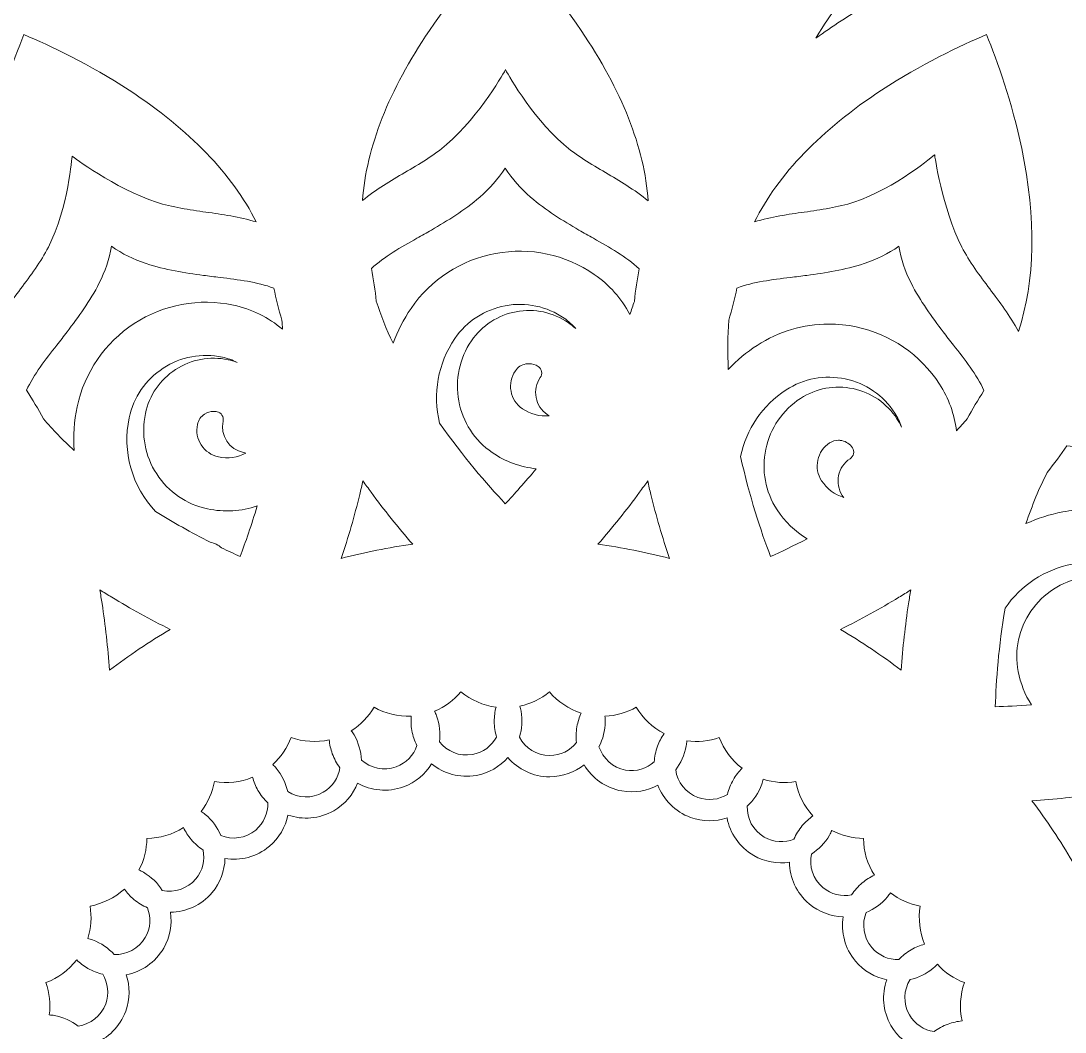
# Model space of a CAD drawing. Header units: millimetres. Extents: x 33 to 1311, y -849 to -20.
# Drawn here: x 1046.7 to 1144.9, y -193.4 to -98.3 of the extents above; entities that cross this region are included whole.
import ezdxf

# ---------------------------------------------------------------- set-up
doc = ezdxf.new("R2010")
doc.units = ezdxf.units.MM
doc.header["$MEASUREMENT"] = 0
doc.layers.add('Layer 4', color=7, linetype='Continuous')

msp = doc.modelspace()

# ---------------------------------------------------------------- linework, layer by layer
at = {"layer": 'Layer 4', "lineweight": 0}
for points, knots in [([(1276.782, -244.55), (1276.679, -244.561), (1266.57, -245.607), (1260.055, -236.651), (1258.618, -234.675), (1257.202, -232.019), (1255.702, -229.207), (1255.089, -228.058), (1254.461, -226.883), (1253.811, -225.713), (1257.508, -226.091), (1261.663, -224.79), (1266.04, -221.838), (1270.417, -218.887), (1273.459, -215.372), (1273.587, -215.224), (1273.587, -215.224), (1274.678, -213.953), (1274.678, -213.953), (1274.678, -213.953), (1273.041, -213.595), (1273.041, -213.595), (1272.995, -213.585), (1268.399, -212.553), (1265.492, -209.532), (1264.468, -208.468), (1263.662, -207.507), (1262.884, -206.577), (1261.142, -204.496), (1259.674, -202.746), (1256.926, -201.415), (1260.956, -198.456), (1264.867, -194.52), (1268.571, -189.658), (1274.879, -181.378), (1278.35, -173.449), (1278.495, -173.116), (1278.495, -173.116), (1280.253, -169.064), (1280.253, -169.064), (1280.253, -169.064), (1276.391, -171.207), (1276.391, -171.207), (1276.302, -171.257), (1267.362, -176.092), (1257.915, -170.31), (1255.831, -169.034), (1253.506, -167.123), (1251.045, -165.099), (1249.87, -164.133), (1248.665, -163.143), (1247.433, -162.177), (1251.186, -161.235), (1254.708, -158.391), (1257.763, -153.777), (1260.677, -149.375), (1262.142, -144.964), (1262.203, -144.778), (1262.203, -144.778), (1262.725, -143.187), (1262.725, -143.187), (1262.725, -143.187), (1261.076, -143.482), (1261.076, -143.482), (1261.029, -143.49), (1256.388, -144.296), (1252.547, -142.618), (1251.193, -142.027), (1250.081, -141.446), (1249.006, -140.885), (1246.689, -139.676), (1244.722, -138.655), (1241.856, -138.422), (1244.303, -134.254), (1246.302, -129.302), (1247.799, -123.635), (1250.458, -113.571), (1250.631, -104.918), (1250.637, -104.555), (1250.637, -104.555), (1250.711, -100.138), (1250.711, -100.138), (1250.711, -100.138), (1247.963, -103.597), (1247.963, -103.597), (1247.9, -103.677), (1241.488, -111.565), (1230.55, -109.838), (1228.136, -109.457), (1225.257, -108.58), (1222.208, -107.652), (1220.663, -107.182), (1219.075, -106.7), (1217.472, -106.258), (1220.665, -103.97), (1222.888, -99.952), (1223.962, -94.428), (1224.97, -89.245), (1224.636, -84.609), (1224.621, -84.414), (1224.621, -84.414), (1224.494, -82.744), (1224.494, -82.744), (1224.494, -82.744), (1223.084, -83.648), (1223.084, -83.648), (1223.044, -83.674), (1219.064, -86.194), (1214.873, -86.114), (1213.396, -86.085), (1212.147, -85.975), (1210.939, -85.868), (1208.384, -85.642), (1206.211, -85.455), (1203.546, -86.28), (1204.175, -81.555), (1204.114, -76.297), (1203.342, -70.587), (1201.948, -60.271), (1198.796, -52.211), (1198.663, -51.873), (1198.663, -51.873), (1197.053, -47.803), (1197.053, -47.803), (1197.053, -47.803), (1195.826, -52.008), (1195.826, -52.008), (1195.709, -52.409), (1192.836, -61.864), (1182.127, -64.441), (1179.751, -65.013), (1176.755, -65.305), (1173.583, -65.614), (1171.872, -65.781), (1170.11, -65.954), (1168.353, -66.178), (1170.494, -62.832), (1171.037, -58.223), (1169.901, -52.637), (1168.849, -47.464), (1166.766, -43.308), (1166.678, -43.134), (1166.678, -43.134), (1165.921, -41.639), (1165.921, -41.639), (1165.921, -41.639), (1164.964, -43.015), (1164.964, -43.015), (1164.937, -43.053), (1162.225, -46.905), (1158.322, -48.434), (1156.947, -48.974), (1155.75, -49.349), (1154.593, -49.713), (1152.213, -50.46), (1150.181, -51.102), (1148.096, -52.776), (1146.863, -48.241), (1144.818, -43.486), (1141.969, -38.59), (1136.733, -29.593), (1130.737, -23.353), (1130.484, -23.091), (1130.484, -23.091), (1127.44, -19.947), (1127.44, -19.947), (1127.44, -19.947), (1127.915, -24.301), (1127.915, -24.301), (1127.96, -24.716), (1128.924, -34.552), (1120.016, -41.031), (1118.04, -42.468), (1115.384, -43.885), (1112.572, -45.384), (1111.061, -46.19), (1109.506, -47.022), (1107.974, -47.898), (1108.667, -43.99), (1107.403, -39.529), (1104.22, -34.81), (1101.269, -30.433), (1097.754, -27.391), (1097.606, -27.263), (1097.606, -27.263), (1096.335, -26.172), (1096.335, -26.172), (1096.335, -26.172), (1095.977, -27.809), (1095.977, -27.809), (1095.967, -27.855), (1094.935, -32.451), (1091.914, -35.358), (1090.85, -36.382), (1089.889, -37.188), (1088.959, -37.966), (1087.044, -39.569), (1085.41, -40.941), (1084.124, -43.291), (1081.246, -39.568), (1077.535, -35.952), (1073.023, -32.515), (1064.743, -26.207), (1056.815, -22.736), (1056.481, -22.591), (1056.481, -22.591), (1052.429, -20.833), (1052.429, -20.833), (1052.429, -20.833), (1054.572, -24.695), (1054.572, -24.695), (1054.622, -24.785), (1059.457, -33.725), (1053.675, -43.171), (1052.4, -45.255), (1050.488, -47.58), (1048.464, -50.042), (1047.38, -51.36), (1046.264, -52.717), (1045.189, -54.107), (1044.327, -50.24), (1041.455, -46.611), (1036.717, -43.474), (1032.315, -40.56), (1027.904, -39.094), (1027.718, -39.033), (1027.718, -39.033), (1026.126, -38.511), (1026.126, -38.511), (1026.126, -38.511), (1026.422, -40.161), (1026.422, -40.161), (1026.43, -40.208), (1027.236, -44.849), (1025.558, -48.69), (1024.966, -50.044), (1024.386, -51.156), (1023.825, -52.231), (1022.669, -54.446), (1021.684, -56.339), (1021.396, -59.005), (1017.309, -56.661), (1012.491, -54.738), (1007, -53.287), (996.936, -50.628), (988.283, -50.455), (987.92, -50.449), (987.92, -50.449), (983.503, -50.376), (983.503, -50.376), (983.503, -50.376), (986.962, -53.123), (986.962, -53.123), (987.042, -53.187), (994.93, -59.596), (993.203, -70.536), (992.822, -72.95), (991.946, -75.829), (991.018, -78.878), (990.522, -80.507), (990.013, -82.184), (989.551, -83.876), (987.273, -80.643), (983.235, -78.394), (977.668, -77.311), (972.486, -76.304), (967.849, -76.638), (967.655, -76.652), (967.655, -76.652), (967.498, -76.664), (967.498, -76.664), (967.498, -76.664), (967.19, -76.598), (967.19, -76.598), (967.19, -76.598), (967.254, -76.683), (967.254, -76.683), (967.254, -76.683), (965.984, -76.779), (965.984, -76.779), (965.984, -76.779), (966.889, -78.19), (966.889, -78.19), (966.914, -78.23), (969.434, -82.21), (969.354, -86.401), (969.326, -87.878), (969.215, -89.127), (969.108, -90.335), (968.888, -92.823), (968.702, -94.948), (969.455, -97.519), (964.779, -96.916), (959.587, -96.982), (953.952, -97.744), (943.637, -99.138), (935.576, -102.29), (935.238, -102.424), (935.238, -102.424), (931.169, -104.033), (931.169, -104.033), (931.169, -104.033), (935.373, -105.26), (935.373, -105.26), (935.774, -105.377), (945.229, -108.251), (947.806, -118.96), (948.378, -121.335), (948.67, -124.331), (948.979, -127.503), (949.122, -128.964), (949.269, -130.462), (949.448, -131.962), (946.076, -129.626), (941.337, -129.006), (935.552, -130.182), (930.379, -131.234), (926.223, -133.317), (926.049, -133.405), (926.049, -133.405), (924.554, -134.162), (924.554, -134.162), (924.554, -134.162), (925.93, -135.119), (925.93, -135.119), (925.968, -135.146), (929.82, -137.859), (931.349, -141.761), (931.889, -143.137), (932.264, -144.333), (932.628, -145.49), (933.484, -148.214), (934.202, -150.484), (936.49, -152.897), (931.849, -154.119), (926.976, -156.195), (921.955, -159.117), (912.958, -164.353), (906.718, -170.349), (906.456, -170.602), (906.456, -170.602), (903.312, -173.646), (903.312, -173.646), (903.312, -173.646), (907.666, -173.171), (907.666, -173.171), (908.083, -173.125), (917.917, -172.162), (924.396, -181.07), (925.833, -183.046), (927.25, -185.702), (928.749, -188.514), (929.289, -189.526), (929.84, -190.558), (930.408, -191.589), (926.542, -190.965), (922.145, -192.236), (917.496, -195.371), (913.118, -198.323), (910.076, -201.838), (909.949, -201.986), (909.949, -201.986), (908.858, -203.257), (908.858, -203.257), (908.858, -203.257), (910.495, -203.615), (910.495, -203.615), (910.541, -203.625), (915.137, -204.657), (918.044, -207.677), (919.068, -208.742), (919.873, -209.703), (920.652, -210.633), (922.596, -212.955), (924.202, -214.863), (927.624, -216.238), (923.559, -219.205), (919.614, -223.162), (915.88, -228.063), (909.572, -236.343), (906.101, -244.272), (905.956, -244.605), (905.956, -244.605), (904.198, -248.657), (904.198, -248.657), (904.198, -248.657), (908.061, -246.514), (908.061, -246.514), (908.15, -246.464), (917.09, -241.629), (926.536, -247.411), (928.62, -248.686), (930.946, -250.598), (933.407, -252.622), (934.248, -253.314), (935.106, -254.018), (935.977, -254.717), (932.169, -255.622), (928.596, -258.479), (925.502, -263.151), (922.588, -267.553), (921.123, -271.965), (921.061, -272.15), (921.061, -272.15), (920.54, -273.742), (920.54, -273.742), (920.54, -273.742), (922.189, -273.446), (922.189, -273.446), (922.236, -273.438), (926.877, -272.633), (930.718, -274.311), (932.072, -274.902), (933.184, -275.482), (934.259, -276.043), (936.991, -277.47), (939.235, -278.634), (943.042, -278.552), (940.391, -282.871), (938.24, -288.078), (936.652, -294.086), (933.993, -304.15), (933.82, -312.803), (933.814, -313.167), (933.814, -313.167), (933.744, -317.542), (933.744, -317.542), (933.744, -317.542), (936.486, -314.127), (936.486, -314.127), (936.748, -313.802), (943.023, -306.168), (953.901, -307.883), (956.315, -308.264), (959.195, -309.14), (962.243, -310.068), (963.148, -310.344), (964.068, -310.623), (964.996, -310.896), (961.941, -313.213), (959.81, -317.165), (958.764, -322.54), (957.756, -327.722), (958.091, -332.359), (958.105, -332.554), (958.105, -332.554), (958.232, -334.224), (958.232, -334.224), (958.232, -334.224), (959.643, -333.319), (959.643, -333.319), (959.683, -333.294), (963.663, -330.774), (967.854, -330.854), (969.331, -330.882), (970.58, -330.993), (971.788, -331.1), (974.939, -331.379), (977.508, -331.604), (981.14, -329.933), (980.277, -335.039), (980.254, -340.807), (981.109, -347.134), (982.504, -357.45), (985.655, -365.51), (985.789, -365.848), (985.789, -365.848), (987.398, -369.918), (987.398, -369.918), (987.398, -369.918), (988.625, -365.714), (988.625, -365.714), (988.742, -365.312), (991.616, -355.857), (1002.325, -353.28), (1004.701, -352.708), (1007.697, -352.416), (1010.869, -352.107), (1011.677, -352.028), (1012.497, -351.947), (1013.321, -351.861), (1011.555, -355.135), (1011.174, -359.479), (1012.244, -364.665), (1013.315, -369.852), (1015.421, -374.022), (1015.51, -374.197), (1015.51, -374.197), (1016.275, -375.697), (1016.275, -375.697), (1016.275, -375.697), (1017.235, -374.32), (1017.235, -374.32), (1017.263, -374.281), (1019.985, -370.427), (1023.91, -368.903), (1025.294, -368.365), (1026.497, -367.991), (1027.661, -367.629), (1030.69, -366.688), (1033.159, -365.919), (1035.878, -363.004), (1037.02, -368.117), (1039.223, -373.531), (1042.482, -379.131), (1047.718, -388.128), (1053.715, -394.369), (1053.967, -394.63), (1053.967, -394.63), (1057.038, -397.805), (1057.038, -397.805), (1057.038, -397.805), (1056.536, -393.416), (1056.536, -393.416), (1056.524, -393.315), (1055.479, -383.205), (1064.435, -376.69), (1066.411, -375.253), (1069.067, -373.836), (1071.879, -372.337), (1072.605, -371.95), (1073.34, -371.557), (1074.079, -371.157), (1073.862, -374.728), (1075.175, -378.706), (1077.994, -382.887), (1080.946, -387.264), (1084.461, -390.306), (1084.609, -390.434), (1084.609, -390.434), (1085.88, -391.525), (1085.88, -391.525), (1085.88, -391.525), (1086.238, -389.888), (1086.238, -389.888), (1086.248, -389.842), (1087.28, -385.246), (1090.301, -382.339), (1091.365, -381.314), (1092.326, -380.509), (1093.256, -379.731), (1095.626, -377.747), (1097.565, -376.117), (1098.947, -372.546), (1101.976, -376.935), (1106.159, -381.192), (1111.429, -385.206), (1119.709, -391.514), (1127.637, -394.985), (1127.97, -395.13), (1127.97, -395.13), (1132.022, -396.888), (1132.022, -396.888), (1132.022, -396.888), (1129.879, -393.026), (1129.879, -393.026), (1129.829, -392.936), (1124.995, -383.996), (1130.776, -374.55), (1132.052, -372.466), (1133.964, -370.141), (1135.988, -367.679), (1136.479, -367.081), (1136.978, -366.474), (1137.476, -365.86), (1138.72, -369.13), (1141.422, -372.201), (1145.491, -374.911), (1149.911, -377.855), (1154.337, -379.339), (1154.524, -379.401), (1154.524, -379.401), (1156.121, -379.93), (1156.121, -379.93), (1156.121, -379.93), (1155.821, -378.269), (1155.821, -378.269), (1155.812, -378.222), (1154.995, -373.547), (1156.669, -369.683), (1157.259, -368.321), (1157.839, -367.203), (1158.399, -366.121), (1159.81, -363.399), (1160.963, -361.158), (1160.897, -357.391), (1165.408, -360.342), (1170.959, -362.718), (1177.451, -364.434), (1187.515, -367.093), (1196.168, -367.266), (1196.531, -367.272), (1196.531, -367.272), (1200.948, -367.346), (1200.948, -367.346), (1200.948, -367.346), (1197.49, -364.598), (1197.49, -364.598), (1197.41, -364.534), (1189.522, -358.124), (1191.248, -347.185), (1191.629, -344.771), (1192.506, -341.891), (1193.434, -338.843), (1193.685, -338.017), (1193.94, -337.179), (1194.191, -336.333), (1196.57, -338.58), (1200.036, -340.179), (1204.468, -341.041), (1209.651, -342.049), (1214.287, -341.715), (1214.482, -341.7), (1214.482, -341.7), (1216.152, -341.573), (1216.152, -341.573), (1216.152, -341.573), (1215.247, -340.162), (1215.247, -340.162), (1215.222, -340.122), (1212.702, -336.143), (1212.782, -331.951), (1212.81, -330.475), (1212.921, -329.225), (1213.028, -328.017), (1213.278, -325.199), (1213.48, -322.844), (1212.326, -319.781), (1215.186, -320.335), (1218.263, -320.618), (1221.542, -320.618), (1224.386, -320.618), (1227.379, -320.408), (1230.507, -319.985), (1240.822, -318.59), (1248.883, -315.438), (1249.221, -315.305), (1249.221, -315.305), (1253.291, -313.696), (1253.291, -313.696), (1253.291, -313.696), (1249.087, -312.469), (1249.087, -312.469), (1248.685, -312.352), (1239.23, -309.478), (1236.653, -298.769), (1236.081, -296.393), (1235.789, -293.397), (1235.479, -290.225), (1235.382, -289.222), (1235.281, -288.201), (1235.17, -287.174), (1238.355, -288.649), (1242.458, -288.917), (1247.287, -287.935), (1252.46, -286.883), (1256.616, -284.8), (1256.79, -284.712), (1256.79, -284.712), (1258.285, -283.956), (1258.285, -283.956), (1258.285, -283.956), (1256.909, -282.999), (1256.909, -282.999), (1256.87, -282.971), (1253.019, -280.259), (1251.49, -276.356), (1250.95, -274.981), (1250.574, -273.785), (1250.211, -272.628), (1249.355, -269.901), (1248.636, -267.631), (1246.345, -265.216), (1251.465, -264.074), (1256.889, -261.867), (1262.496, -258.604), (1271.493, -253.368), (1277.734, -247.371), (1277.995, -247.119), (1277.995, -247.119), (1281.17, -244.048), (1281.17, -244.048), (1281.17, -244.048), (1276.782, -244.55), (1276.782, -244.55)], [0, 0, 0, 0, 1, 1, 1, 2, 2, 2, 3, 3, 3, 4, 4, 4, 5, 5, 5, 6, 6, 6, 7, 7, 7, 8, 8, 8, 9, 9, 9, 10, 10, 10, 11, 11, 11, 12, 12, 12, 13, 13, 13, 14, 14, 14, 15, 15, 15, 16, 16, 16, 17, 17, 17, 18, 18, 18, 19, 19, 19, 20, 20, 20, 21, 21, 21, 22, 22, 22, 23, 23, 23, 24, 24, 24, 25, 25, 25, 26, 26, 26, 27, 27, 27, 28, 28, 28, 29, 29, 29, 30, 30, 30, 31, 31, 31, 32, 32, 32, 33, 33, 33, 34, 34, 34, 35, 35, 35, 36, 36, 36, 37, 37, 37, 38, 38, 38, 39, 39, 39, 40, 40, 40, 41, 41, 41, 42, 42, 42, 43, 43, 43, 44, 44, 44, 45, 45, 45, 46, 46, 46, 47, 47, 47, 48, 48, 48, 49, 49, 49, 50, 50, 50, 51, 51, 51, 52, 52, 52, 53, 53, 53, 54, 54, 54, 55, 55, 55, 56, 56, 56, 57, 57, 57, 58, 58, 58, 59, 59, 59, 60, 60, 60, 61, 61, 61, 62, 62, 62, 63, 63, 63, 64, 64, 64, 65, 65, 65, 66, 66, 66, 67, 67, 67, 68, 68, 68, 69, 69, 69, 70, 70, 70, 71, 71, 71, 72, 72, 72, 73, 73, 73, 74, 74, 74, 75, 75, 75, 76, 76, 76, 77, 77, 77, 78, 78, 78, 79, 79, 79, 80, 80, 80, 81, 81, 81, 82, 82, 82, 83, 83, 83, 84, 84, 84, 85, 85, 85, 86, 86, 86, 87, 87, 87, 88, 88, 88, 89, 89, 89, 90, 90, 90, 91, 91, 91, 92, 92, 92, 93, 93, 93, 94, 94, 94, 95, 95, 95, 96, 96, 96, 97, 97, 97, 98, 98, 98, 99, 99, 99, 100, 100, 100, 101, 101, 101, 102, 102, 102, 103, 103, 103, 104, 104, 104, 105, 105, 105, 106, 106, 106, 107, 107, 107, 108, 108, 108, 109, 109, 109, 110, 110, 110, 111, 111, 111, 112, 112, 112, 113, 113, 113, 114, 114, 114, 115, 115, 115, 116, 116, 116, 117, 117, 117, 118, 118, 118, 119, 119, 119, 120, 120, 120, 121, 121, 121, 122, 122, 122, 123, 123, 123, 124, 124, 124, 125, 125, 125, 126, 126, 126, 127, 127, 127, 128, 128, 128, 129, 129, 129, 130, 130, 130, 131, 131, 131, 132, 132, 132, 133, 133, 133, 134, 134, 134, 135, 135, 135, 136, 136, 136, 137, 137, 137, 138, 138, 138, 139, 139, 139, 140, 140, 140, 141, 141, 141, 142, 142, 142, 143, 143, 143, 144, 144, 144, 145, 145, 145, 146, 146, 146, 147, 147, 147, 148, 148, 148, 149, 149, 149, 150, 150, 150, 151, 151, 151, 152, 152, 152, 153, 153, 153, 154, 154, 154, 155, 155, 155, 156, 156, 156, 157, 157, 157, 158, 158, 158, 159, 159, 159, 160, 160, 160, 161, 161, 161, 162, 162, 162, 163, 163, 163, 164, 164, 164, 165, 165, 165, 166, 166, 166, 167, 167, 167, 168, 168, 168, 169, 169, 169, 170, 170, 170, 171, 171, 171, 172, 172, 172, 173, 173, 173, 174, 174, 174, 175, 175, 175, 176, 176, 176, 177, 177, 177, 178, 178, 178, 179, 179, 179, 180, 180, 180, 181, 181, 181, 182, 182, 182, 183, 183, 183, 184, 184, 184, 185, 185, 185, 186, 186, 186, 187, 187, 187, 188, 188, 188, 189, 189, 189, 190, 190, 190, 191, 191, 191, 192, 192, 192, 193, 193, 193, 194, 194, 194, 195, 195, 195, 196, 196, 196, 197, 197, 197, 198, 198, 198, 199, 199, 199, 200, 200, 200, 201, 201, 201, 202, 202, 202, 203, 203, 203, 204, 204, 204, 205, 205, 205, 206, 206, 206, 207, 207, 207, 208, 208, 208, 209, 209, 209, 210, 210, 210, 211, 211, 211, 212, 212, 212, 213, 213, 213, 214, 214, 214, 215, 215, 215, 216, 216, 216, 217, 217, 217, 218, 218, 218, 219, 219, 219, 220, 220, 220, 221, 221, 221, 222, 222, 222, 223, 223, 223, 224, 224, 224, 225, 225, 225, 226, 226, 226, 227, 227, 227, 228, 228, 228, 228]), ([(1142.341, -92.074), (1142.341, -92.074), (1141.38, -90.252), (1141.38, -90.252), (1141.38, -90.252), (1139, -90.988), (1139, -90.988), (1138.758, -91.064), (1132.995, -92.874), (1126.371, -96.738), (1124.652, -97.742), (1123.023, -98.799), (1121.493, -99.905), (1122.945, -97.465), (1124.336, -95.642), (1125.577, -94.58), (1127.976, -92.527), (1130.717, -90.903), (1133.371, -89.331), (1136.511, -87.472), (1139.728, -85.566), (1142.584, -82.878), (1142.38, -86.568), (1142.338, -89.86), (1142.341, -92.074)], [0, 0, 0, 0, 1, 1, 1, 2, 2, 2, 3, 3, 3, 4, 4, 4, 5, 5, 5, 6, 6, 6, 7, 7, 7, 8, 8, 8, 8]), ([(1101.698, -112.553), (1100.34, -111.753), (1098.936, -110.925), (1097.762, -109.913), (1094.601, -107.191), (1092.29, -102.875), (1092.29, -102.875), (1092.29, -102.875), (1089.913, -107.187), (1086.748, -109.913), (1085.575, -110.924), (1084.172, -111.752), (1082.813, -112.553), (1081.517, -113.317), (1080.121, -114.14), (1078.832, -115.19), (1079.205, -110.175), (1081.319, -104.801), (1085.13, -99.191), (1087.624, -95.519), (1090.389, -92.475), (1092.266, -90.57), (1094.144, -92.474), (1096.911, -95.519), (1099.409, -99.192), (1103.23, -104.813), (1105.346, -110.197), (1105.714, -115.219), (1104.414, -114.155), (1103.005, -113.325), (1101.698, -112.553)], [0, 0, 0, 0, 1, 1, 1, 2, 2, 2, 3, 3, 3, 4, 4, 4, 5, 5, 5, 6, 6, 6, 7, 7, 7, 8, 8, 8, 9, 9, 9, 10, 10, 10, 10]), ([(1068.846, -117.198), (1067.238, -116.713), (1065.619, -116.484), (1064.115, -116.272), (1062.554, -116.052), (1060.94, -115.825), (1059.47, -115.34), (1055.506, -114.033), (1051.523, -111.013), (1051.523, -111.013), (1051.523, -111.013), (1051.174, -115.827), (1049.294, -119.555), (1048.596, -120.94), (1047.616, -122.241), (1046.668, -123.5), (1045.764, -124.701), (1044.789, -125.995), (1044, -127.459), (1042.426, -122.684), (1042.323, -116.911), (1043.697, -110.271), (1044.596, -105.924), (1045.985, -102.053), (1046.99, -99.575), (1049.455, -100.616), (1053.177, -102.37), (1056.889, -104.808), (1062.57, -108.538), (1066.585, -112.7), (1068.846, -117.198)], [0, 0, 0, 0, 1, 1, 1, 2, 2, 2, 3, 3, 3, 4, 4, 4, 5, 5, 5, 6, 6, 6, 7, 7, 7, 8, 8, 8, 9, 9, 9, 10, 10, 10, 10]), ([(1127.649, -104.811), (1131.359, -102.372), (1135.078, -100.618), (1137.541, -99.576), (1138.548, -102.056), (1139.939, -105.928), (1140.84, -110.276), (1142.22, -116.932), (1142.115, -122.716), (1140.532, -127.498), (1139.738, -126.018), (1138.755, -124.712), (1137.842, -123.499), (1136.894, -122.24), (1135.914, -120.938), (1135.216, -119.554), (1133.338, -115.829), (1132.652, -110.873), (1132.652, -110.873), (1132.652, -110.873), (1129.007, -114.032), (1125.041, -115.339), (1123.568, -115.824), (1121.954, -116.052), (1120.394, -116.272), (1118.904, -116.482), (1117.3, -116.708), (1115.706, -117.185), (1117.969, -112.693), (1121.979, -108.537), (1127.649, -104.811)], [0, 0, 0, 0, 1, 1, 1, 2, 2, 2, 3, 3, 3, 4, 4, 4, 5, 5, 5, 6, 6, 6, 7, 7, 7, 8, 8, 8, 9, 9, 9, 10, 10, 10, 10]), ([(1091.356, -120.159), (1088.102, -120.763), (1085.278, -122.599), (1083.404, -125.329), (1082.7, -126.354), (1082.132, -127.457), (1081.707, -128.611), (1081.083, -127.271), (1080.556, -125.951), (1080.133, -124.662), (1080.028, -123.644), (1079.876, -122.611), (1079.68, -121.577), (1080.904, -120.448), (1082.447, -119.581), (1083.947, -118.738), (1084.413, -118.476), (1084.873, -118.217), (1085.318, -117.955), (1086.833, -117.062), (1088.4, -116.138), (1089.876, -114.867), (1090.794, -114.076), (1091.588, -113.159), (1092.255, -112.124), (1092.922, -113.159), (1093.717, -114.076), (1094.634, -114.867), (1096.109, -116.137), (1097.676, -117.061), (1099.192, -117.955), (1099.637, -118.217), (1100.097, -118.476), (1100.563, -118.738), (1102.073, -119.586), (1103.627, -120.459), (1104.854, -121.599), (1104.665, -122.606), (1104.516, -123.634), (1104.41, -124.665), (1104.277, -125.07), (1104.133, -125.48), (1103.979, -125.893), (1103.201, -124.398), (1102.064, -123.107), (1100.635, -122.126), (1097.906, -120.252), (1094.61, -119.554), (1091.356, -120.159)], [0, 0, 0, 0, 1, 1, 1, 2, 2, 2, 3, 3, 3, 4, 4, 4, 5, 5, 5, 6, 6, 6, 7, 7, 7, 8, 8, 8, 9, 9, 9, 10, 10, 10, 11, 11, 11, 12, 12, 12, 13, 13, 13, 14, 14, 14, 15, 15, 15, 16, 16, 16, 16]), ([(1066.695, -125.021), (1063.457, -124.335), (1060.145, -124.95), (1057.37, -126.755), (1054.594, -128.558), (1052.688, -131.336), (1052.001, -134.575), (1051.712, -135.938), (1051.617, -137.32), (1051.712, -138.687), (1050.654, -137.712), (1049.69, -136.719), (1048.827, -135.716), (1048.331, -134.797), (1047.796, -133.898), (1047.23, -133.031), (1047.928, -131.521), (1049.022, -130.13), (1050.084, -128.778), (1050.415, -128.358), (1050.741, -127.944), (1051.051, -127.531), (1052.11, -126.125), (1053.204, -124.671), (1054.08, -122.934), (1054.625, -121.853), (1055.008, -120.701), (1055.228, -119.49), (1056.24, -120.191), (1057.325, -120.734), (1058.476, -121.113), (1060.323, -121.722), (1062.124, -121.976), (1063.868, -122.222), (1064.38, -122.294), (1064.904, -122.357), (1065.435, -122.421), (1067.154, -122.627), (1068.924, -122.838), (1070.494, -123.422), (1070.706, -124.429), (1070.962, -125.436), (1071.258, -126.428), (1071.279, -126.713), (1071.297, -127.003), (1071.311, -127.295), (1070.003, -126.172), (1068.428, -125.389), (1066.695, -125.021)], [0, 0, 0, 0, 1, 1, 1, 2, 2, 2, 3, 3, 3, 4, 4, 4, 5, 5, 5, 6, 6, 6, 7, 7, 7, 8, 8, 8, 9, 9, 9, 10, 10, 10, 11, 11, 11, 12, 12, 12, 13, 13, 13, 14, 14, 14, 15, 15, 15, 16, 16, 16, 16]), ([(1113.285, -126.431), (1113.583, -125.431), (1113.84, -124.418), (1114.052, -123.409), (1115.614, -122.834), (1117.371, -122.624), (1119.077, -122.42), (1119.607, -122.356), (1120.131, -122.293), (1120.642, -122.221), (1122.384, -121.976), (1124.186, -121.722), (1126.034, -121.113), (1127.185, -120.733), (1128.27, -120.19), (1129.282, -119.489), (1129.502, -120.7), (1129.885, -121.852), (1130.43, -122.933), (1131.306, -124.67), (1132.401, -126.124), (1133.459, -127.53), (1133.77, -127.943), (1134.096, -128.358), (1134.427, -128.778), (1135.496, -130.139), (1136.598, -131.54), (1137.295, -133.063), (1136.735, -133.922), (1136.205, -134.813), (1135.713, -135.724), (1135.393, -136.096), (1135.058, -136.467), (1134.709, -136.837), (1134.519, -135.287), (1133.976, -133.788), (1133.1, -132.439), (1131.295, -129.664), (1128.518, -127.758), (1125.28, -127.071), (1124.416, -126.888), (1123.547, -126.797), (1122.684, -126.797), (1120.313, -126.797), (1117.99, -127.481), (1115.955, -128.804), (1114.962, -129.45), (1114.053, -130.211), (1113.246, -131.067), (1113.161, -129.453), (1113.174, -127.903), (1113.285, -126.431)], [0, 0, 0, 0, 1, 1, 1, 2, 2, 2, 3, 3, 3, 4, 4, 4, 5, 5, 5, 6, 6, 6, 7, 7, 7, 8, 8, 8, 9, 9, 9, 10, 10, 10, 11, 11, 11, 12, 12, 12, 13, 13, 13, 14, 14, 14, 15, 15, 15, 16, 16, 16, 17, 17, 17, 17]), ([(1086.09, -136.112), (1085.413, -133.368), (1085.93, -130.483), (1087.526, -128.158), (1088.643, -126.53), (1090.328, -125.435), (1092.27, -125.074), (1094.213, -124.713), (1096.178, -125.131), (1097.805, -126.248), (1098.215, -126.529), (1098.578, -126.859), (1098.89, -127.229), (1098.677, -127.03), (1098.447, -126.845), (1098.202, -126.677), (1096.759, -125.686), (1095.018, -125.317), (1093.296, -125.636), (1091.575, -125.957), (1090.082, -126.928), (1089.092, -128.37), (1087.948, -130.036), (1087.522, -132.047), (1087.891, -134.034), (1088.261, -136.021), (1089.381, -137.745), (1091.047, -138.888), (1092.296, -139.746), (1093.712, -140.258), (1095.18, -140.401), (1094.124, -141.676), (1093.129, -142.786), (1092.271, -143.699), (1090.512, -141.826), (1088.268, -139.228), (1086.09, -136.112)], [0, 0, 0, 0, 1, 1, 1, 2, 2, 2, 3, 3, 3, 4, 4, 4, 5, 5, 5, 6, 6, 6, 7, 7, 7, 8, 8, 8, 9, 9, 9, 10, 10, 10, 11, 11, 11, 12, 12, 12, 12]), ([(1066.189, -130.157), (1064.477, -129.794), (1062.725, -130.119), (1061.258, -131.073), (1059.79, -132.028), (1058.783, -133.496), (1058.42, -135.207), (1058.001, -137.184), (1058.377, -139.206), (1059.478, -140.9), (1060.58, -142.594), (1062.275, -143.758), (1064.251, -144.177), (1065.833, -144.512), (1067.442, -144.412), (1068.933, -143.9), (1068.391, -145.718), (1067.829, -147.33), (1067.327, -148.657), (1066.75, -148.396), (1066.167, -148.123), (1065.582, -147.839), (1065.276, -147.582), (1064.915, -147.402), (1064.522, -147.315), (1062.739, -146.414), (1061.01, -145.445), (1059.378, -144.432), (1057.149, -142.067), (1056.22, -138.783), (1056.892, -135.611), (1057.302, -133.679), (1058.439, -132.023), (1060.095, -130.947), (1061.75, -129.87), (1063.727, -129.503), (1065.657, -129.913), (1066.143, -130.016), (1066.605, -130.181), (1067.034, -130.404), (1066.762, -130.301), (1066.479, -130.218), (1066.189, -130.157)], [0, 0, 0, 0, 1, 1, 1, 2, 2, 2, 3, 3, 3, 4, 4, 4, 5, 5, 5, 6, 6, 6, 7, 7, 7, 8, 8, 8, 9, 9, 9, 10, 10, 10, 11, 11, 11, 12, 12, 12, 13, 13, 13, 14, 14, 14, 14]), ([(1095.167, -133.701), (1095.289, -134.358), (1095.659, -134.928), (1096.211, -135.307), (1096.272, -135.349), (1096.335, -135.388), (1096.398, -135.423), (1095.509, -135.506), (1094.624, -135.279), (1093.877, -134.766), (1093.312, -134.378), (1092.932, -133.794), (1092.807, -133.12), (1092.682, -132.447), (1092.826, -131.765), (1093.214, -131.2), (1093.452, -130.853), (1093.797, -130.629), (1094.21, -130.552), (1094.305, -130.534), (1094.402, -130.526), (1094.497, -130.526), (1094.807, -130.526), (1095.111, -130.619), (1095.372, -130.799), (1095.538, -130.913), (1095.645, -131.077), (1095.682, -131.274), (1095.719, -131.472), (1095.678, -131.664), (1095.564, -131.829), (1095.186, -132.38), (1095.045, -133.045), (1095.167, -133.701)], [0, 0, 0, 0, 1, 1, 1, 2, 2, 2, 3, 3, 3, 4, 4, 4, 5, 5, 5, 6, 6, 6, 7, 7, 7, 8, 8, 8, 9, 9, 9, 10, 10, 10, 11, 11, 11, 11]), ([(1114.404, -139.271), (1114.94, -136.666), (1116.45, -134.446), (1118.68, -132.996), (1120.335, -131.919), (1122.311, -131.552), (1124.243, -131.962), (1126.175, -132.372), (1127.831, -133.509), (1128.908, -135.165), (1128.908, -135.165), (1128.908, -135.165), (1128.908, -135.165), (1129.178, -135.581), (1129.388, -136.025), (1129.534, -136.486), (1129.414, -136.22), (1129.273, -135.962), (1129.111, -135.713), (1128.157, -134.245), (1126.688, -133.237), (1124.976, -132.874), (1123.262, -132.512), (1121.513, -132.837), (1120.046, -133.791), (1118.352, -134.892), (1117.188, -136.587), (1116.769, -138.564), (1116.35, -140.541), (1116.726, -142.563), (1117.827, -144.257), (1118.563, -145.389), (1119.527, -146.319), (1120.649, -146.998), (1119.379, -147.657), (1118.213, -148.212), (1117.215, -148.663), (1116.304, -146.254), (1115.223, -142.988), (1114.404, -139.271)], [0, 0, 0, 0, 1, 1, 1, 2, 2, 2, 3, 3, 3, 4, 4, 4, 5, 5, 5, 6, 6, 6, 7, 7, 7, 8, 8, 8, 9, 9, 9, 10, 10, 10, 11, 11, 11, 12, 12, 12, 13, 13, 13, 13]), ([(1067.651, -138.892), (1067.724, -138.907), (1067.797, -138.919), (1067.869, -138.928), (1067.079, -139.346), (1066.175, -139.474), (1065.288, -139.285), (1064.618, -139.144), (1064.044, -138.749), (1063.67, -138.174), (1063.297, -137.6), (1063.169, -136.915), (1063.311, -136.244), (1063.397, -135.839), (1063.636, -135.491), (1063.983, -135.265), (1064.238, -135.099), (1064.529, -135.014), (1064.826, -135.014), (1064.934, -135.014), (1065.043, -135.025), (1065.152, -135.048), (1065.348, -135.09), (1065.51, -135.201), (1065.619, -135.368), (1065.729, -135.537), (1065.765, -135.73), (1065.723, -135.928), (1065.438, -137.275), (1066.302, -138.605), (1067.651, -138.892)], [0, 0, 0, 0, 1, 1, 1, 2, 2, 2, 3, 3, 3, 4, 4, 4, 5, 5, 5, 6, 6, 6, 7, 7, 7, 8, 8, 8, 9, 9, 9, 10, 10, 10, 10]), ([(1123.968, -142.924), (1124.009, -142.986), (1124.052, -143.046), (1124.097, -143.103), (1123.242, -142.84), (1122.513, -142.291), (1122.019, -141.531), (1121.645, -140.957), (1121.518, -140.272), (1121.661, -139.601), (1121.802, -138.931), (1122.197, -138.356), (1122.771, -137.983), (1123.029, -137.815), (1123.314, -137.73), (1123.609, -137.73), (1123.718, -137.73), (1123.828, -137.742), (1123.939, -137.765), (1124.345, -137.851), (1124.693, -138.09), (1124.919, -138.438), (1125.028, -138.606), (1125.064, -138.8), (1125.023, -138.996), (1124.981, -139.192), (1124.87, -139.354), (1124.701, -139.464), (1123.546, -140.215), (1123.216, -141.766), (1123.968, -142.924)], [0, 0, 0, 0, 1, 1, 1, 2, 2, 2, 3, 3, 3, 4, 4, 4, 5, 5, 5, 6, 6, 6, 7, 7, 7, 8, 8, 8, 9, 9, 9, 10, 10, 10, 10]), ([(1150.122, -139.265), (1150.637, -139.409), (1151.144, -139.552), (1151.645, -139.681), (1153.348, -140.121), (1155.11, -140.575), (1157.051, -140.72), (1158.259, -140.81), (1159.469, -140.723), (1160.672, -140.462), (1160.412, -141.666), (1160.325, -142.877), (1160.415, -144.084), (1160.559, -146.024), (1161.014, -147.786), (1161.454, -149.491), (1161.583, -149.991), (1161.726, -150.499), (1161.87, -151.014), (1162.338, -152.68), (1162.819, -154.395), (1162.881, -156.068), (1162.036, -156.646), (1161.205, -157.266), (1160.402, -157.92), (1159.973, -158.136), (1159.532, -158.347), (1159.078, -158.551), (1159.379, -157.2), (1159.406, -155.79), (1159.147, -154.391), (1158.541, -151.137), (1156.705, -148.313), (1153.977, -146.439), (1151.889, -145.005), (1149.469, -144.259), (1146.989, -144.259), (1146.229, -144.259), (1145.462, -144.33), (1144.698, -144.472), (1143.5, -144.694), (1142.338, -145.064), (1141.239, -145.567), (1141.824, -143.835), (1142.492, -142.224), (1143.237, -140.751), (1143.893, -139.944), (1144.518, -139.108), (1145.1, -138.256), (1146.763, -138.323), (1148.467, -138.801), (1150.122, -139.265)], [0, 0, 0, 0, 1, 1, 1, 2, 2, 2, 3, 3, 3, 4, 4, 4, 5, 5, 5, 6, 6, 6, 7, 7, 7, 8, 8, 8, 9, 9, 9, 10, 10, 10, 11, 11, 11, 12, 12, 12, 13, 13, 13, 14, 14, 14, 15, 15, 15, 16, 16, 16, 17, 17, 17, 17]), ([(1078.579, -142.824), (1078.579, -142.824), (1078.579, -142.823), (1078.579, -142.823), (1078.683, -142.399), (1078.783, -141.974), (1078.878, -141.549), (1079.13, -141.906), (1079.385, -142.262), (1079.645, -142.615), (1080.864, -144.275), (1082.174, -145.911), (1083.558, -147.503), (1081.292, -147.823), (1079.045, -148.269), (1076.834, -148.837), (1077.504, -146.836), (1078.088, -144.823), (1078.579, -142.824)], [0, 0, 0, 0, 1, 1, 1, 2, 2, 2, 3, 3, 3, 4, 4, 4, 5, 5, 5, 6, 6, 6, 6]), ([(1100.986, -147.503), (1102.371, -145.91), (1103.681, -144.274), (1104.899, -142.615), (1105.158, -142.262), (1105.412, -141.908), (1105.663, -141.552), (1105.759, -141.978), (1105.859, -142.404), (1105.964, -142.829), (1106.454, -144.826), (1107.037, -146.837), (1107.706, -148.836), (1105.497, -148.269), (1103.25, -147.823), (1100.986, -147.503)], [0, 0, 0, 0, 1, 1, 1, 2, 2, 2, 3, 3, 3, 4, 4, 4, 5, 5, 5, 5]), ([(1154.304, -156.765), (1154.295, -156.474), (1154.263, -156.181), (1154.209, -155.889), (1153.889, -154.168), (1152.918, -152.675), (1151.475, -151.684), (1150.031, -150.694), (1148.288, -150.326), (1146.57, -150.644), (1144.583, -151.013), (1142.859, -152.134), (1141.715, -153.8), (1140.572, -155.466), (1140.145, -157.477), (1140.514, -159.464), (1140.724, -160.596), (1141.148, -161.659), (1141.754, -162.606), (1140.489, -162.707), (1139.341, -162.764), (1138.36, -162.795), (1138.436, -160.347), (1138.669, -157.096), (1139.272, -153.53), (1140.765, -151.339), (1143.005, -149.872), (1145.612, -149.388), (1147.553, -149.027), (1149.519, -149.443), (1151.147, -150.561), (1152.775, -151.679), (1153.87, -153.364), (1154.23, -155.305), (1154.23, -155.305), (1154.23, -155.305), (1154.23, -155.305), (1154.321, -155.793), (1154.345, -156.283), (1154.304, -156.765)], [0, 0, 0, 0, 1, 1, 1, 2, 2, 2, 3, 3, 3, 4, 4, 4, 5, 5, 5, 6, 6, 6, 7, 7, 7, 8, 8, 8, 9, 9, 9, 10, 10, 10, 11, 11, 11, 12, 12, 12, 13, 13, 13, 13]), ([(1060.752, -155.517), (1058.78, -156.686), (1056.868, -157.967), (1055.034, -159.349), (1054.887, -157.233), (1054.656, -155.137), (1054.342, -153.089), (1054.276, -152.657), (1054.205, -152.226), (1054.131, -151.797), (1054.5, -152.031), (1054.872, -152.261), (1055.247, -152.488), (1057.014, -153.559), (1058.857, -154.573), (1060.752, -155.517)], [0, 0, 0, 0, 1, 1, 1, 2, 2, 2, 3, 3, 3, 4, 4, 4, 5, 5, 5, 5]), ([(1129.296, -152.494), (1129.67, -152.267), (1130.041, -152.037), (1130.409, -151.805), (1130.335, -152.235), (1130.264, -152.667), (1130.198, -153.1), (1129.885, -155.142), (1129.654, -157.233), (1129.506, -159.347), (1127.675, -157.966), (1125.766, -156.687), (1123.797, -155.519), (1125.69, -154.576), (1127.531, -153.564), (1129.296, -152.494)], [0, 0, 0, 0, 1, 1, 1, 2, 2, 2, 3, 3, 3, 4, 4, 4, 5, 5, 5, 5]), ([(1085.805, -163.633), (1085.749, -163.482), (1085.682, -163.338), (1085.614, -163.195), (1086.579, -162.798), (1087.433, -162.179), (1088.102, -161.388), (1089.036, -162.166), (1090.18, -162.667), (1091.402, -162.83), (1091.29, -163.255), (1091.227, -163.7), (1091.227, -164.16), (1091.227, -164.676), (1091.305, -165.173), (1091.444, -165.644), (1090.992, -166.476), (1090.18, -167.103), (1089.177, -167.28), (1087.961, -167.495), (1086.782, -166.992), (1086.073, -166.078), (1086.176, -165.278), (1086.099, -164.443), (1085.805, -163.633)], [0, 0, 0, 0, 1, 1, 1, 2, 2, 2, 3, 3, 3, 4, 4, 4, 5, 5, 5, 6, 6, 6, 7, 7, 7, 8, 8, 8, 8]), ([(1098.964, -166.163), (1098.373, -166.903), (1097.465, -167.38), (1096.447, -167.38), (1095.211, -167.38), (1094.138, -166.68), (1093.598, -165.657), (1093.839, -164.887), (1093.908, -164.051), (1093.759, -163.203), (1093.73, -163.043), (1093.692, -162.888), (1093.65, -162.735), (1094.668, -162.511), (1095.615, -162.05), (1096.411, -161.388), (1097.196, -162.317), (1098.236, -163.009), (1099.412, -163.382), (1099.227, -163.782), (1099.087, -164.21), (1099.007, -164.664), (1098.917, -165.171), (1098.908, -165.675), (1098.964, -166.163)], [0, 0, 0, 0, 1, 1, 1, 2, 2, 2, 3, 3, 3, 4, 4, 4, 5, 5, 5, 6, 6, 6, 7, 7, 7, 8, 8, 8, 8]), ([(1083.477, -165.016), (1083.567, -165.524), (1083.73, -166), (1083.95, -166.439), (1083.648, -167.337), (1082.958, -168.096), (1082.001, -168.444), (1080.84, -168.867), (1079.592, -168.576), (1078.735, -167.799), (1078.697, -166.993), (1078.477, -166.184), (1078.046, -165.438), (1077.966, -165.299), (1077.875, -165.171), (1077.784, -165.042), (1078.664, -164.483), (1079.398, -163.726), (1079.919, -162.831), (1080.975, -163.434), (1082.187, -163.73), (1083.419, -163.678), (1083.382, -164.116), (1083.397, -164.564), (1083.477, -165.016)], [0, 0, 0, 0, 1, 1, 1, 2, 2, 2, 3, 3, 3, 4, 4, 4, 5, 5, 5, 6, 6, 6, 7, 7, 7, 8, 8, 8, 8]), ([(1101.64, -163.678), (1102.682, -163.634), (1103.694, -163.345), (1104.593, -162.831), (1105.206, -163.883), (1106.11, -164.745), (1107.204, -165.316), (1106.952, -165.678), (1106.739, -166.076), (1106.581, -166.51), (1106.405, -166.995), (1106.308, -167.489), (1106.279, -167.979), (1105.569, -168.606), (1104.592, -168.918), (1103.588, -168.741), (1102.372, -168.526), (1101.436, -167.651), (1101.082, -166.549), (1101.453, -165.833), (1101.667, -165.022), (1101.667, -164.16), (1101.667, -163.997), (1101.656, -163.837), (1101.64, -163.678)], [0, 0, 0, 0, 1, 1, 1, 2, 2, 2, 3, 3, 3, 4, 4, 4, 5, 5, 5, 6, 6, 6, 7, 7, 7, 8, 8, 8, 8]), ([(1072.112, -165.673), (1073.256, -166.084), (1074.501, -166.164), (1075.705, -165.899), (1075.745, -166.336), (1075.837, -166.774), (1075.994, -167.204), (1076.17, -167.689), (1076.414, -168.129), (1076.706, -168.524), (1076.565, -169.461), (1076.018, -170.327), (1075.135, -170.837), (1074.066, -171.454), (1072.786, -171.385), (1071.807, -170.769), (1071.63, -169.981), (1071.272, -169.223), (1070.719, -168.563), (1070.616, -168.441), (1070.505, -168.33), (1070.393, -168.221), (1071.163, -167.517), (1071.754, -166.644), (1072.112, -165.673)], [0, 0, 0, 0, 1, 1, 1, 2, 2, 2, 3, 3, 3, 4, 4, 4, 5, 5, 5, 6, 6, 6, 7, 7, 7, 8, 8, 8, 8]), ([(1112.401, -165.673), (1112.822, -166.815), (1113.563, -167.823), (1114.542, -168.575), (1114.23, -168.888), (1113.952, -169.243), (1113.72, -169.644), (1113.462, -170.09), (1113.281, -170.56), (1113.167, -171.038), (1112.359, -171.532), (1111.343, -171.669), (1110.385, -171.321), (1109.225, -170.899), (1108.456, -169.874), (1108.298, -168.728), (1108.788, -168.086), (1109.139, -167.325), (1109.288, -166.476), (1109.317, -166.315), (1109.334, -166.155), (1109.346, -165.994), (1110.379, -166.132), (1111.427, -166.023), (1112.401, -165.673)], [0, 0, 0, 0, 1, 1, 1, 2, 2, 2, 3, 3, 3, 4, 4, 4, 5, 5, 5, 6, 6, 6, 7, 7, 7, 8, 8, 8, 8]), ([(1106.113, -247.775), (1104.836, -247.068), (1103.274, -246.891), (1101.798, -247.428), (1100.651, -247.846), (1099.743, -248.627), (1099.147, -249.593), (1098.013, -248.675), (1096.505, -248.229), (1094.958, -248.502), (1093.756, -248.714), (1092.726, -249.326), (1091.972, -250.174), (1091.014, -249.072), (1089.607, -248.372), (1088.036, -248.372), (1086.816, -248.372), (1085.695, -248.796), (1084.805, -249.5), (1084.053, -248.249), (1082.788, -247.314), (1081.241, -247.042), (1080.04, -246.83), (1078.862, -247.053), (1077.864, -247.591), (1077.34, -246.229), (1076.257, -245.089), (1074.781, -244.552), (1073.634, -244.134), (1072.436, -244.149), (1071.359, -244.506), (1071.08, -243.074), (1070.212, -241.763), (1068.851, -240.978), (1067.795, -240.368), (1066.612, -240.174), (1065.489, -240.339), (1065.463, -238.88), (1064.836, -237.438), (1063.632, -236.428), (1062.698, -235.644), (1061.566, -235.248), (1060.432, -235.216), (1060.66, -233.774), (1060.292, -232.245), (1059.282, -231.042), (1058.498, -230.107), (1057.453, -229.521), (1056.342, -229.292), (1056.816, -227.912), (1056.719, -226.342), (1055.934, -224.982), (1055.324, -223.925), (1054.396, -223.166), (1053.342, -222.748), (1054.049, -221.471), (1054.226, -219.909), (1053.689, -218.433), (1053.271, -217.286), (1052.49, -216.378), (1051.524, -215.782), (1052.442, -214.648), (1052.888, -213.14), (1052.615, -211.593), (1052.403, -210.391), (1051.791, -209.361), (1050.943, -208.607), (1052.045, -207.649), (1052.745, -206.241), (1052.745, -204.671), (1052.745, -203.45), (1052.321, -202.329), (1051.617, -201.44), (1052.868, -200.688), (1053.803, -199.423), (1054.076, -197.876), (1054.287, -196.674), (1054.065, -195.497), (1053.526, -194.498), (1054.888, -193.975), (1056.028, -192.892), (1056.565, -191.416), (1056.983, -190.269), (1056.968, -189.071), (1056.611, -187.994), (1058.043, -187.715), (1059.354, -186.846), (1060.139, -185.486), (1060.75, -184.429), (1060.943, -183.247), (1060.778, -182.124), (1062.237, -182.098), (1063.679, -181.47), (1064.689, -180.267), (1065.473, -179.332), (1065.869, -178.201), (1065.902, -177.067), (1067.343, -177.295), (1068.872, -176.927), (1070.075, -175.917), (1071.01, -175.133), (1071.596, -174.088), (1071.825, -172.976), (1073.205, -173.451), (1074.775, -173.354), (1076.135, -172.569), (1077.192, -171.959), (1077.951, -171.031), (1078.369, -169.977), (1079.646, -170.684), (1081.208, -170.861), (1082.685, -170.324), (1083.831, -169.906), (1084.74, -169.125), (1085.335, -168.159), (1086.469, -169.077), (1087.977, -169.523), (1089.524, -169.25), (1090.726, -169.038), (1091.756, -168.426), (1092.51, -167.578), (1093.468, -168.679), (1094.876, -169.38), (1096.447, -169.38), (1097.667, -169.38), (1098.788, -168.956), (1099.678, -168.252), (1100.43, -169.503), (1101.694, -170.438), (1103.241, -170.71), (1104.443, -170.922), (1105.62, -170.699), (1106.619, -170.161), (1107.142, -171.523), (1108.225, -172.663), (1109.701, -173.2), (1110.848, -173.618), (1112.047, -173.603), (1113.123, -173.245), (1113.402, -174.678), (1114.271, -175.989), (1115.631, -176.774), (1116.688, -177.384), (1117.871, -177.578), (1118.993, -177.413), (1119.019, -178.872), (1119.647, -180.314), (1120.85, -181.324), (1121.785, -182.108), (1122.916, -182.504), (1124.05, -182.536), (1123.822, -183.978), (1124.19, -185.507), (1125.2, -186.71), (1125.984, -187.645), (1127.03, -188.231), (1128.141, -188.46), (1127.666, -189.84), (1127.763, -191.41), (1128.548, -192.77), (1129.158, -193.827), (1130.086, -194.586), (1131.141, -195.004), (1130.433, -196.281), (1130.256, -197.843), (1130.794, -199.319), (1131.211, -200.466), (1131.993, -201.374), (1132.959, -201.97), (1132.04, -203.104), (1131.594, -204.612), (1131.867, -206.159), (1132.079, -207.361), (1132.691, -208.391), (1133.539, -209.145), (1132.438, -210.103), (1131.737, -211.511), (1131.737, -213.081), (1131.737, -214.302), (1132.161, -215.423), (1132.865, -216.312), (1131.614, -217.064), (1130.68, -218.329), (1130.407, -219.876), (1130.195, -221.078), (1130.418, -222.255), (1130.956, -223.254), (1129.594, -223.777), (1128.454, -224.86), (1127.917, -226.336), (1127.5, -227.483), (1127.514, -228.681), (1127.872, -229.758), (1126.439, -230.037), (1125.128, -230.906), (1124.343, -232.266), (1123.733, -233.323), (1123.54, -234.505), (1123.704, -235.628), (1122.245, -235.654), (1120.803, -236.282), (1119.794, -237.485), (1119.009, -238.42), (1118.613, -239.551), (1118.581, -240.685), (1117.139, -240.457), (1115.61, -240.825), (1114.407, -241.835), (1113.472, -242.619), (1112.886, -243.664), (1112.657, -244.776), (1111.277, -244.301), (1109.708, -244.398), (1108.347, -245.183), (1107.291, -245.793), (1106.532, -246.721), (1106.113, -247.775)], [0, 0, 0, 0, 1, 1, 1, 2, 2, 2, 3, 3, 3, 4, 4, 4, 5, 5, 5, 6, 6, 6, 7, 7, 7, 8, 8, 8, 9, 9, 9, 10, 10, 10, 11, 11, 11, 12, 12, 12, 13, 13, 13, 14, 14, 14, 15, 15, 15, 16, 16, 16, 17, 17, 17, 18, 18, 18, 19, 19, 19, 20, 20, 20, 21, 21, 21, 22, 22, 22, 23, 23, 23, 24, 24, 24, 25, 25, 25, 26, 26, 26, 27, 27, 27, 28, 28, 28, 29, 29, 29, 30, 30, 30, 31, 31, 31, 32, 32, 32, 33, 33, 33, 34, 34, 34, 35, 35, 35, 36, 36, 36, 37, 37, 37, 38, 38, 38, 39, 39, 39, 40, 40, 40, 41, 41, 41, 42, 42, 42, 43, 43, 43, 44, 44, 44, 45, 45, 45, 46, 46, 46, 47, 47, 47, 48, 48, 48, 49, 49, 49, 50, 50, 50, 51, 51, 51, 52, 52, 52, 53, 53, 53, 54, 54, 54, 55, 55, 55, 56, 56, 56, 57, 57, 57, 58, 58, 58, 59, 59, 59, 60, 60, 60, 61, 61, 61, 62, 62, 62, 63, 63, 63, 64, 64, 64, 65, 65, 65, 66, 66, 66, 67, 67, 67, 68, 68, 68, 69, 69, 69, 70, 70, 70, 71, 71, 71, 72, 72, 72, 72]), ([(1063.667, -172.633), (1064.303, -171.807), (1064.732, -170.846), (1064.916, -169.827), (1066.114, -170.033), (1067.354, -169.896), (1068.494, -169.426), (1068.609, -169.848), (1068.776, -170.262), (1069.005, -170.658), (1069.263, -171.105), (1069.579, -171.497), (1069.935, -171.835), (1069.959, -172.781), (1069.57, -173.73), (1068.79, -174.385), (1067.844, -175.179), (1066.571, -175.333), (1065.5, -174.896), (1065.19, -174.151), (1064.705, -173.467), (1064.046, -172.913), (1063.924, -172.811), (1063.796, -172.722), (1063.667, -172.633)], [0, 0, 0, 0, 1, 1, 1, 2, 2, 2, 3, 3, 3, 4, 4, 4, 5, 5, 5, 6, 6, 6, 7, 7, 7, 8, 8, 8, 8]), ([(1116.392, -170.081), (1116.448, -169.926), (1116.493, -169.77), (1116.533, -169.613), (1117.526, -169.927), (1118.576, -170.002), (1119.596, -169.827), (1119.813, -171.026), (1120.368, -172.147), (1121.203, -173.059), (1120.841, -173.313), (1120.504, -173.615), (1120.207, -173.97), (1119.875, -174.365), (1119.615, -174.796), (1119.42, -175.246), (1118.538, -175.593), (1117.513, -175.552), (1116.631, -175.042), (1115.561, -174.425), (1114.982, -173.282), (1115.026, -172.126), (1115.62, -171.579), (1116.097, -170.89), (1116.392, -170.081)], [0, 0, 0, 0, 1, 1, 1, 2, 2, 2, 3, 3, 3, 4, 4, 4, 5, 5, 5, 6, 6, 6, 7, 7, 7, 8, 8, 8, 8]), ([(1148.056, -170.958), (1148.488, -170.891), (1148.918, -170.821), (1149.347, -170.747), (1149.113, -171.116), (1148.883, -171.488), (1148.656, -171.863), (1147.588, -173.626), (1146.577, -175.464), (1145.635, -177.354), (1144.468, -175.386), (1143.189, -173.479), (1141.81, -171.649), (1143.921, -171.502), (1146.013, -171.271), (1148.056, -170.958)], [0, 0, 0, 0, 1, 1, 1, 2, 2, 2, 3, 3, 3, 4, 4, 4, 5, 5, 5, 5]), ([(1058.229, -178.356), (1058.092, -178.276), (1057.952, -178.208), (1057.811, -178.143), (1058.292, -177.221), (1058.547, -176.201), (1058.552, -175.168), (1059.767, -175.163), (1060.964, -174.812), (1062.005, -174.152), (1062.192, -174.546), (1062.428, -174.924), (1062.721, -175.274), (1063.053, -175.669), (1063.432, -176), (1063.842, -176.271), (1064.03, -177.199), (1063.812, -178.201), (1063.157, -178.981), (1062.363, -179.928), (1061.137, -180.3), (1060.006, -180.056), (1059.571, -179.376), (1058.975, -178.786), (1058.229, -178.356)], [0, 0, 0, 0, 1, 1, 1, 2, 2, 2, 3, 3, 3, 4, 4, 4, 5, 5, 5, 6, 6, 6, 7, 7, 7, 8, 8, 8, 8]), ([(1121.061, -176.641), (1121.741, -176.205), (1122.331, -175.61), (1122.762, -174.864), (1122.844, -174.721), (1122.916, -174.574), (1122.983, -174.426), (1123.906, -174.908), (1124.927, -175.164), (1125.961, -175.168), (1125.966, -176.387), (1126.319, -177.588), (1126.984, -178.632), (1126.583, -178.82), (1126.198, -179.058), (1125.843, -179.356), (1125.448, -179.688), (1125.117, -180.067), (1124.847, -180.477), (1123.918, -180.665), (1122.916, -180.446), (1122.136, -179.792), (1121.189, -178.998), (1120.817, -177.772), (1121.061, -176.641)], [0, 0, 0, 0, 1, 1, 1, 2, 2, 2, 3, 3, 3, 4, 4, 4, 5, 5, 5, 6, 6, 6, 7, 7, 7, 8, 8, 8, 8]), ([(1053.446, -184.725), (1053.298, -184.671), (1053.149, -184.628), (1052.999, -184.589), (1053.311, -183.598), (1053.386, -182.55), (1053.211, -181.533), (1054.407, -181.317), (1055.526, -180.764), (1056.436, -179.932), (1056.688, -180.287), (1056.986, -180.618), (1057.335, -180.911), (1057.73, -181.242), (1058.161, -181.502), (1058.612, -181.697), (1058.958, -182.579), (1058.917, -183.604), (1058.408, -184.486), (1057.79, -185.556), (1056.647, -186.135), (1055.491, -186.091), (1054.944, -185.498), (1054.255, -185.02), (1053.446, -184.725)], [0, 0, 0, 0, 1, 1, 1, 2, 2, 2, 3, 3, 3, 4, 4, 4, 5, 5, 5, 6, 6, 6, 7, 7, 7, 8, 8, 8, 8]), ([(1126.221, -182.135), (1126.966, -181.824), (1127.651, -181.34), (1128.204, -180.68), (1128.311, -180.553), (1128.405, -180.419), (1128.497, -180.285), (1129.323, -180.919), (1130.284, -181.349), (1131.302, -181.533), (1131.095, -182.735), (1131.234, -183.981), (1131.708, -185.124), (1131.281, -185.239), (1130.86, -185.408), (1130.459, -185.64), (1130.012, -185.897), (1129.62, -186.214), (1129.283, -186.57), (1128.336, -186.594), (1127.387, -186.205), (1126.732, -185.425), (1125.938, -184.478), (1125.784, -183.206), (1126.221, -182.135)], [0, 0, 0, 0, 1, 1, 1, 2, 2, 2, 3, 3, 3, 4, 4, 4, 5, 5, 5, 6, 6, 6, 7, 7, 7, 8, 8, 8, 8]), ([(1052.093, -192.819), (1051.451, -192.329), (1050.69, -191.978), (1049.842, -191.829), (1049.687, -191.802), (1049.533, -191.785), (1049.379, -191.773), (1049.514, -190.743), (1049.405, -189.699), (1049.056, -188.728), (1050.197, -188.308), (1051.204, -187.568), (1051.956, -186.591), (1052.265, -186.896), (1052.615, -187.169), (1053.009, -187.397), (1053.456, -187.655), (1053.925, -187.836), (1054.403, -187.95), (1054.897, -188.758), (1055.035, -189.774), (1054.686, -190.732), (1054.264, -191.893), (1053.239, -192.662), (1052.093, -192.819)], [0, 0, 0, 0, 1, 1, 1, 2, 2, 2, 3, 3, 3, 4, 4, 4, 5, 5, 5, 6, 6, 6, 7, 7, 7, 8, 8, 8, 8]), ([(1130.348, -188.442), (1131.136, -188.265), (1131.894, -187.907), (1132.554, -187.354), (1132.682, -187.246), (1132.798, -187.13), (1132.912, -187.014), (1133.615, -187.781), (1134.486, -188.371), (1135.456, -188.728), (1135.043, -189.877), (1134.964, -191.129), (1135.234, -192.338), (1134.792, -192.377), (1134.349, -192.47), (1133.913, -192.629), (1133.428, -192.805), (1132.988, -193.049), (1132.593, -193.341), (1131.657, -193.2), (1130.79, -192.652), (1130.28, -191.77), (1129.663, -190.7), (1129.732, -189.421), (1130.348, -188.442)], [0, 0, 0, 0, 1, 1, 1, 2, 2, 2, 3, 3, 3, 4, 4, 4, 5, 5, 5, 6, 6, 6, 7, 7, 7, 8, 8, 8, 8])]:
    msp.add_open_spline(points, degree=3, knots=knots, dxfattribs=at)

doc.saveas('drawing.dxf')
